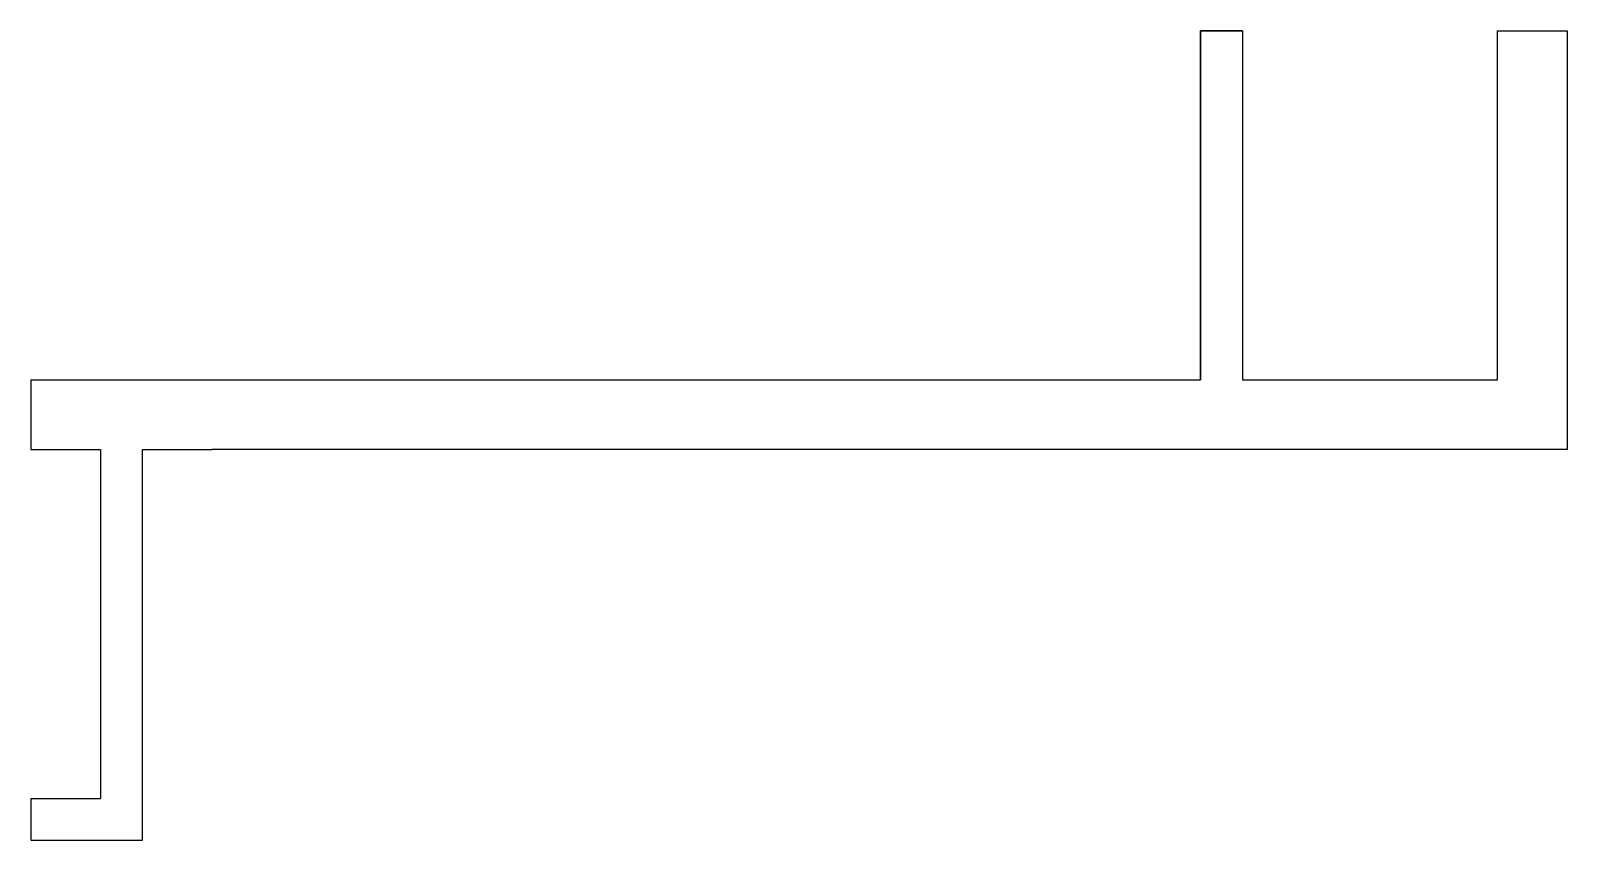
# Model space of a CAD drawing. Header units: inches. Extents: x -174 to 46, y -66 to 50.
import ezdxf

# ---------------------------------------------------------------- set-up
doc = ezdxf.new("R2010")
doc.units = ezdxf.units.IN
doc.header["$MEASUREMENT"] = 0

msp = doc.modelspace()

# ---------------------------------------------------------------- linework, layer by layer
for p, q in [((-0.3, 49.71), (-6.3, 49.71)), ((-6.3, 49.71), (-6.3, -0.29)), ((-6.3, -0.29), (-6.3, 49.71)), ((-6.3, 49.71), (-0.3, 49.71)), ((-0.3, 49.71), (-0.3, -0.29)), ((36.2, -0.29), (36.2, 49.71)), ((36.2, 49.71), (46.2, 49.71)), ((46.2, 49.71), (46.2, -0.29)), ((-173.8, -0.29), (-173.8, -10.29)), ((-173.8, -0.29), (-6.3, -0.29)), ((-0.3, -0.29), (36.2, -0.29)), ((46.2, -0.29), (46.2, -10.29)), ((-173.8, -10.29), (-163.8, -10.29)), ((-163.8, -10.29), (-163.8, -60.29)), ((-157.8, -66.29), (-157.8, -10.29)), ((-157.8, -10.29), (-147.8, -10.29)), ((46.2, -10.29), (-147.8, -10.29)), ((-173.8, -60.29), (-173.8, -66.29)), ((-173.8, -60.29), (-163.8, -60.29)), ((-173.8, -66.29), (-157.8, -66.29))]:
    msp.add_line(p, q)

doc.saveas('drawing.dxf')
